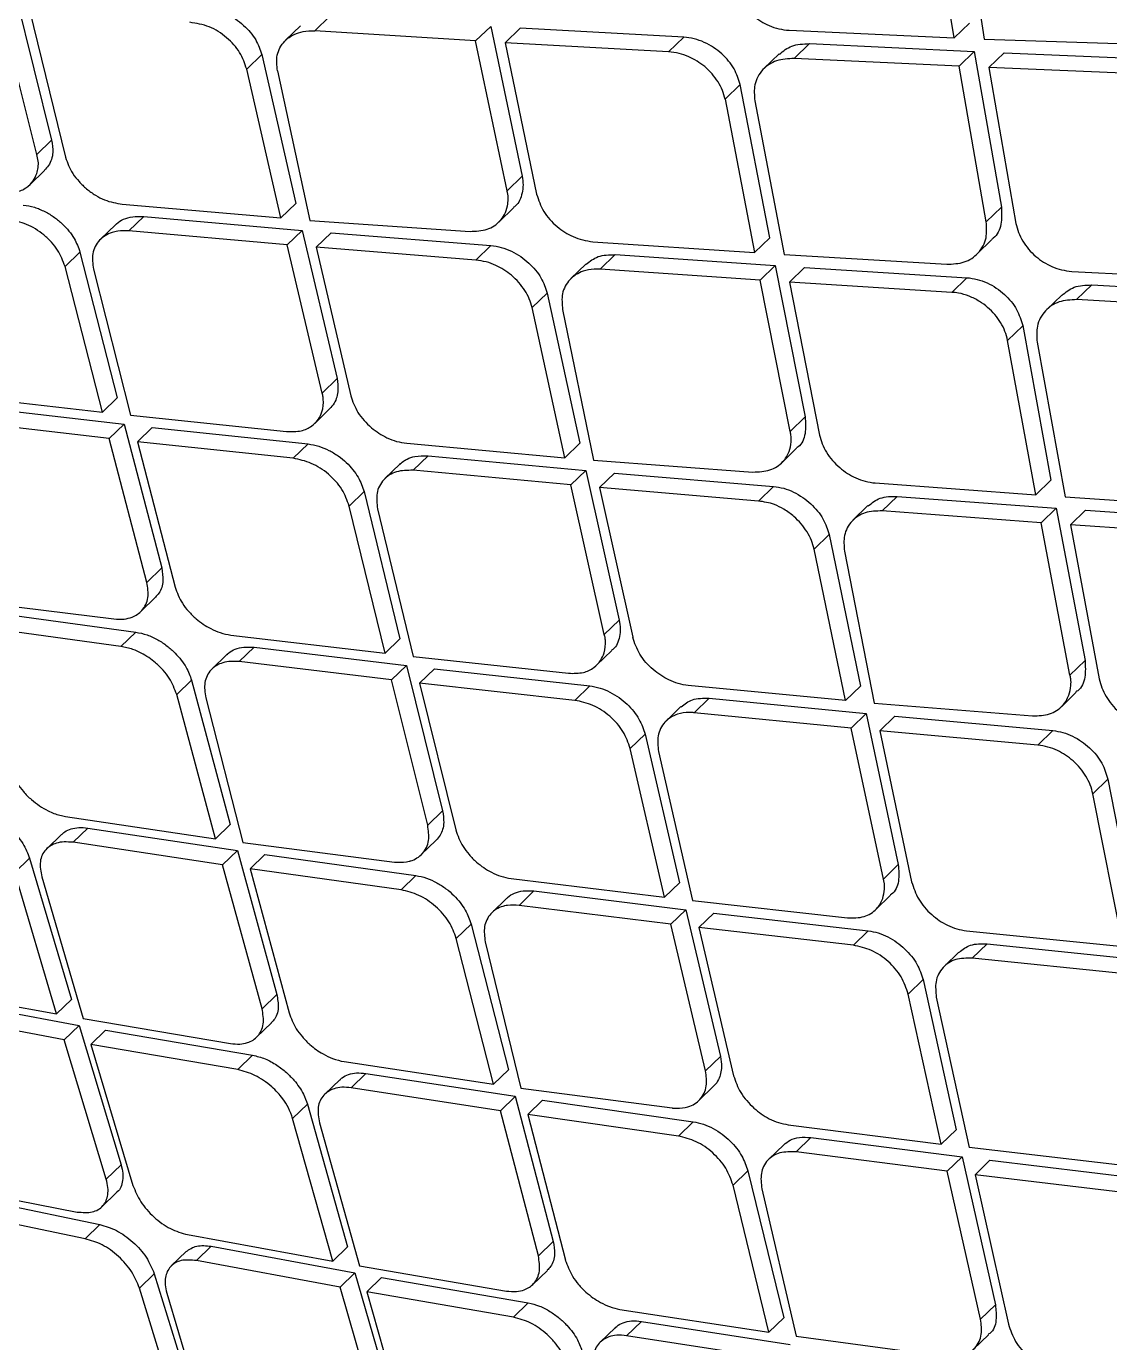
# Model space of a CAD drawing. Extents: x 400 to 501, y 484 to 634.
# Drawn here: x 486.898 to 487.942, y 585.964 to 587.234 of the extents above; entities that cross this region are included whole.
import ezdxf

# ---------------------------------------------------------------- set-up
doc = ezdxf.new("R2010")
doc.units = 0
doc.header["$MEASUREMENT"] = 0
doc.layers.add('DIM', color=3, linetype='Continuous')
doc.layers.add('GEOMETRY', color=3, linetype='Continuous', lineweight=25)

# ---------------------------------------------------------------- blocks, each defined once
blk = doc.blocks.new('2026 GRANDEE')
at = {"layer": 'GEOMETRY', "ltscale": 16}
for p, q in [((37.3676, -9.6176), (37.3422, -9.4667)), ((37.3729, -9.4673), (37.3966, -9.6189)), ((36.4622, -9.5748), (36.4972, -9.7163)), ((36.4828, -9.7303), (36.4477, -9.5888)), ((36.4757, -9.591), (36.5105, -9.7328)), ((36.7511, -9.6109), (36.7656, -9.5968)), ((36.7373, -9.6059), (36.7228, -9.6199)), ((36.9061, -9.6206), (36.7511, -9.6109)), ((36.9061, -9.6206), (36.9207, -9.6065)), ((36.9207, -9.6065), (36.9509, -9.7511)), ((36.9492, -9.6082), (36.9347, -9.6223)), ((37.1068, -9.617), (36.9492, -9.6082)), ((37.2084, -9.6103), (37.3676, -9.6176)), ((37.3676, -9.6176), (37.3823, -9.6034)), ((36.9364, -9.7652), (36.9061, -9.6206)), ((37.0922, -9.6312), (36.9347, -9.6223)), ((36.9347, -9.6223), (36.9649, -9.7685)), ((37.1068, -9.617), (37.0922, -9.6312)), ((37.2134, -9.6374), (37.228, -9.6232)), ((37.228, -9.6232), (37.387, -9.6307)), ((37.3966, -9.6189), (37.5568, -9.624)), ((36.6853, -9.6478), (36.6998, -9.6338)), ((36.6998, -9.6338), (36.7327, -9.7774)), ((37.1988, -9.6331), (37.1842, -9.6473)), ((37.3723, -9.645), (37.2134, -9.6374)), ((37.3723, -9.645), (37.3869, -9.6308)), ((37.387, -9.6307), (37.4132, -9.7809)), ((37.4012, -9.6463), (37.4159, -9.632)), ((37.4159, -9.632), (37.5757, -9.6388)), ((36.7183, -9.7914), (36.6853, -9.6478)), ((36.7149, -9.6495), (36.7462, -9.7937)), ((37.3986, -9.7951), (37.3723, -9.645)), ((37.5609, -9.653), (37.4012, -9.6463)), ((37.4012, -9.6463), (37.4272, -9.7966)), ((37.1612, -9.6627), (37.1466, -9.6769)), ((37.1897, -9.8106), (37.1612, -9.6627)), ((37.1466, -9.6769), (37.1752, -9.8247)), ((37.1753, -9.6784), (37.2036, -9.8265)), ((36.4972, -9.7163), (36.4828, -9.7303)), ((36.4761, -9.7593), (36.4904, -9.7455)), ((36.9364, -9.7652), (36.9509, -9.7511)), ((36.5653, -9.7781), (36.7183, -9.7914)), ((36.7183, -9.7914), (36.7327, -9.7774)), ((36.5716, -9.8039), (36.586, -9.7899)), ((36.586, -9.7899), (36.7388, -9.8034)), ((36.9284, -9.7953), (36.9429, -9.7813)), ((37.4132, -9.7809), (37.3986, -9.7951)), ((36.5588, -9.7979), (36.5443, -9.812)), ((36.7244, -9.8174), (36.5716, -9.8039)), ((36.7244, -9.8174), (36.7388, -9.8034)), ((36.7388, -9.8034), (36.7724, -9.9464)), ((36.7462, -9.7937), (36.9007, -9.8043)), ((36.758, -9.9603), (36.7244, -9.8174)), ((36.7667, -9.8057), (36.7522, -9.8197)), ((36.7667, -9.8057), (36.9207, -9.818)), ((37.0192, -9.8143), (37.1752, -9.8247)), ((37.1752, -9.8247), (37.1897, -9.8106)), ((37.3894, -9.8264), (37.404, -9.8122)), ((36.5244, -9.8243), (36.5101, -9.8382)), ((36.5244, -9.8243), (36.5605, -9.9649)), ((36.9062, -9.832), (36.7522, -9.8197)), ((36.7522, -9.8197), (36.7856, -9.9629)), ((36.9062, -9.832), (36.9207, -9.818)), ((37.0263, -9.8409), (37.0408, -9.8268)), ((37.0408, -9.8268), (37.195, -9.8374)), ((37.2036, -9.8266), (37.3604, -9.8361)), ((36.5461, -9.9788), (36.5101, -9.8382)), ((36.5376, -9.8409), (36.5733, -9.9818)), ((37.0125, -9.8359), (36.998, -9.8499)), ((37.1804, -9.8515), (37.0263, -9.8409)), ((37.1949, -9.8374), (37.1804, -9.8515)), ((37.195, -9.8374), (37.2239, -9.9832)), ((37.2088, -9.8534), (37.2233, -9.8393)), ((37.2233, -9.8393), (37.38, -9.849)), ((37.481, -9.8429), (37.6391, -9.8513)), ((37.2094, -9.9973), (37.1804, -9.8515)), ((37.3654, -9.8632), (37.2088, -9.8534)), ((37.2088, -9.8534), (37.2378, -10.0008)), ((37.3654, -9.8632), (37.3799, -9.849)), ((36.9605, -9.8778), (36.975, -9.8638)), ((36.975, -9.8638), (37.0065, -10.0087)), ((37.4713, -9.8658), (37.4567, -9.88)), ((37.4857, -9.8702), (37.5003, -9.856)), ((37.5003, -9.856), (37.6582, -9.8646)), ((36.9921, -10.0227), (36.9605, -9.8778)), ((36.9899, -9.8797), (37.0199, -10.0251)), ((37.6436, -9.8788), (37.4857, -9.8702)), ((37.4191, -9.9095), (37.4337, -9.8954)), ((37.4337, -9.8953), (37.461, -10.0444)), ((37.4465, -10.0585), (37.4191, -9.9095)), ((37.4476, -9.9112), (37.4747, -10.0605)), ((36.7724, -9.9464), (36.758, -9.9603)), ((36.3971, -9.9617), (36.5461, -9.9788)), ((36.5461, -9.9788), (36.5605, -9.9649)), ((36.4197, -9.9732), (36.5671, -9.9904)), ((36.5733, -9.9818), (36.7238, -9.9975)), ((36.751, -9.9896), (36.7653, -9.9757)), ((36.5528, -10.0043), (36.4054, -9.9871)), ((36.5528, -10.0043), (36.5671, -9.9904)), ((36.5671, -9.9904), (36.6034, -10.1291)), ((36.5799, -10.0073), (36.5942, -9.9934)), ((36.5942, -9.9934), (36.7445, -10.0094)), ((37.2094, -9.9973), (37.2239, -9.9832)), ((36.5891, -10.143), (36.5528, -10.0043)), ((36.7301, -10.0233), (36.5799, -10.0073)), ((36.5799, -10.0073), (36.6163, -10.1476)), ((36.7301, -10.0233), (36.7445, -10.0094)), ((36.8397, -10.0088), (36.9921, -10.0227)), ((36.9921, -10.0227), (37.0065, -10.0087)), ((37.2013, -10.0276), (37.2157, -10.0136)), ((36.8329, -10.029), (36.8185, -10.0429)), ((36.8458, -10.0348), (36.8602, -10.0209)), ((36.8602, -10.0209), (37.0123, -10.035)), ((37.0199, -10.0252), (37.1736, -10.0366)), ((36.9979, -10.049), (36.8458, -10.0348)), ((36.9979, -10.049), (37.0123, -10.035)), ((37.0123, -10.035), (37.0445, -10.1793)), ((37.0256, -10.0514), (37.0401, -10.0375)), ((37.0401, -10.0375), (37.1934, -10.0505)), ((37.4465, -10.0585), (37.461, -10.0444)), ((36.7841, -10.0693), (36.7985, -10.0554)), ((36.7985, -10.0554), (36.833, -10.1975)), ((37.0302, -10.1933), (36.9979, -10.049)), ((37.0256, -10.0514), (37.0576, -10.196)), ((37.1789, -10.0645), (37.0256, -10.0514)), ((37.1789, -10.0645), (37.1933, -10.0505)), ((37.2915, -10.0471), (37.4465, -10.0585)), ((36.8187, -10.2114), (36.7841, -10.0693)), ((37.2845, -10.0689), (37.27, -10.083)), ((37.2983, -10.074), (37.3127, -10.06)), ((37.3127, -10.06), (37.466, -10.0714)), ((37.466, -10.0714), (37.4515, -10.0855)), ((37.466, -10.0714), (37.4938, -10.2184)), ((37.4747, -10.0605), (37.6306, -10.071)), ((36.8115, -10.0721), (36.8458, -10.2144)), ((37.4515, -10.0855), (37.2983, -10.074)), ((37.4797, -10.0875), (37.4942, -10.0734)), ((37.4942, -10.0734), (37.6499, -10.0841)), ((37.247, -10.0969), (37.2325, -10.1109)), ((37.247, -10.0969), (37.2772, -10.2431)), ((37.4793, -10.2324), (37.4515, -10.0855)), ((37.6353, -10.0983), (37.4797, -10.0875)), ((37.4797, -10.0875), (37.5075, -10.2361)), ((37.2628, -10.2571), (37.2325, -10.1109)), ((37.2618, -10.1129), (37.2904, -10.2596)), ((36.5891, -10.143), (36.6034, -10.1291)), ((36.4108, -10.1599), (36.5573, -10.1783)), ((36.5831, -10.1712), (36.5973, -10.1574)), ((36.4322, -10.171), (36.5783, -10.191)), ((36.564, -10.2048), (36.4179, -10.1849)), ((37.0302, -10.1933), (37.0445, -10.1793)), ((36.564, -10.2048), (36.5783, -10.191)), ((36.6701, -10.1938), (36.8187, -10.2114)), ((36.8187, -10.2114), (36.833, -10.1975)), ((36.6782, -10.2194), (36.6924, -10.2056)), ((36.6925, -10.2056), (36.8394, -10.2232)), ((37.0228, -10.2229), (37.0373, -10.2088)), ((36.6662, -10.2126), (36.6518, -10.2266)), ((36.825, -10.2371), (36.6782, -10.2194)), ((36.8393, -10.2232), (36.825, -10.2371)), ((36.8394, -10.2232), (36.8742, -10.3634)), ((36.8458, -10.2144), (36.9957, -10.2307)), ((37.4793, -10.2324), (37.4938, -10.2184)), ((36.8521, -10.2402), (36.8664, -10.2263)), ((36.8664, -10.2263), (37.0161, -10.2428)), ((36.6178, -10.2511), (36.6321, -10.2373)), ((36.6321, -10.2373), (36.6695, -10.3765)), ((36.8599, -10.3772), (36.825, -10.2371)), ((36.8521, -10.2402), (36.887, -10.3819)), ((37.0018, -10.2568), (36.8521, -10.2402)), ((37.0018, -10.2568), (37.0161, -10.2429)), ((37.2628, -10.2571), (37.1112, -10.2425)), ((37.2772, -10.2431), (37.2628, -10.2571)), ((37.471, -10.263), (37.4854, -10.249)), ((36.6553, -10.3904), (36.6178, -10.2511)), ((36.6458, -10.2544), (36.6817, -10.3941)), ((37.117, -10.2687), (37.1313, -10.2548)), ((37.1313, -10.2548), (37.2828, -10.2696)), ((37.2905, -10.2596), (37.4433, -10.2718)), ((37.104, -10.2629), (37.0897, -10.2768)), ((37.2684, -10.2836), (37.117, -10.2687)), ((37.2684, -10.2836), (37.2828, -10.2696)), ((37.2828, -10.2696), (37.3137, -10.4152)), ((37.3104, -10.2722), (37.296, -10.2862)), ((37.3104, -10.2722), (37.4629, -10.286)), ((37.2993, -10.4292), (37.2684, -10.2836)), ((37.4484, -10.3), (37.296, -10.2862)), ((37.296, -10.2862), (37.3266, -10.432)), ((37.4484, -10.3), (37.4628, -10.286)), ((37.0695, -10.2894), (37.0552, -10.3033)), ((37.0696, -10.2894), (37.1027, -10.4329)), ((37.0884, -10.4467), (37.0552, -10.3033)), ((37.0825, -10.3063), (37.1154, -10.4499)), ((37.5014, -10.347), (37.5159, -10.333)), ((37.5159, -10.333), (37.5449, -10.4804)), ((37.5305, -10.4944), (37.5014, -10.347)), ((36.8599, -10.3772), (36.8742, -10.3634)), ((36.5107, -10.3689), (36.6553, -10.3904)), ((36.5068, -10.3861), (36.4926, -10.4)), ((36.5178, -10.3938), (36.5321, -10.38)), ((36.5321, -10.38), (36.6764, -10.4018)), ((36.6553, -10.3904), (36.6695, -10.3765)), ((36.6621, -10.4156), (36.5178, -10.3938)), ((36.6817, -10.3941), (36.8278, -10.4128)), ((36.8536, -10.4057), (36.8678, -10.392)), ((36.4617, -10.423), (36.4759, -10.4092)), ((36.4759, -10.4092), (36.5163, -10.5456)), ((36.6621, -10.4156), (36.6763, -10.4018)), ((36.6764, -10.4018), (36.7144, -10.5405)), ((36.6885, -10.4194), (36.7027, -10.4056)), ((36.7027, -10.4056), (36.8485, -10.4258)), ((36.502, -10.5594), (36.4617, -10.423)), ((36.7001, -10.5543), (36.6621, -10.4156)), ((36.6885, -10.4194), (36.7262, -10.5584)), ((36.8343, -10.4397), (36.6885, -10.4194)), ((36.8343, -10.4397), (36.8485, -10.4259)), ((37.3137, -10.4152), (37.2993, -10.4292)), ((36.4876, -10.4272), (36.5277, -10.5639)), ((36.9403, -10.4287), (37.0884, -10.4467)), ((37.0884, -10.4467), (37.1027, -10.4329)), ((36.9361, -10.4478), (36.9217, -10.4618)), ((36.948, -10.4546), (36.9623, -10.4407)), ((36.9623, -10.4407), (37.1088, -10.4589)), ((37.1154, -10.4499), (37.2647, -10.4668)), ((37.2919, -10.4588), (37.3062, -10.4449)), ((37.0944, -10.4727), (36.948, -10.4546)), ((37.1087, -10.4589), (37.0944, -10.4727)), ((37.1088, -10.4589), (37.1421, -10.6003)), ((37.1214, -10.476), (37.1357, -10.4621)), ((37.1357, -10.4621), (37.2848, -10.4792)), ((36.8874, -10.4865), (36.9017, -10.4727)), ((36.9017, -10.4727), (36.9377, -10.6133)), ((37.1279, -10.6142), (37.0944, -10.4727)), ((37.2704, -10.4931), (37.1214, -10.476)), ((37.1214, -10.476), (37.1549, -10.619)), ((36.9234, -10.6272), (36.8874, -10.4865)), ((36.9153, -10.4899), (36.9498, -10.631)), ((37.2704, -10.4931), (37.2848, -10.4792)), ((37.3795, -10.4791), (37.5305, -10.4944)), ((37.3722, -10.4997), (37.3579, -10.5136)), ((37.3851, -10.5056), (37.3995, -10.4916)), ((37.3995, -10.4916), (37.5502, -10.5072)), ((37.5358, -10.5211), (37.3851, -10.5056)), ((37.3233, -10.5402), (37.3376, -10.5263)), ((37.3376, -10.5263), (37.3694, -10.6711)), ((36.3618, -10.5338), (36.502, -10.5594)), ((36.7001, -10.5543), (36.7144, -10.5405)), ((37.3551, -10.6849), (37.3233, -10.5402)), ((36.385, -10.5447), (36.5236, -10.5704)), ((36.502, -10.5594), (36.5163, -10.5456)), ((37.3504, -10.5433), (37.382, -10.6882)), ((36.5094, -10.5842), (36.3708, -10.5585)), ((36.5277, -10.5639), (36.6696, -10.5879)), ((36.5236, -10.5704), (36.5094, -10.5842)), ((36.5236, -10.5704), (36.5641, -10.705)), ((36.535, -10.5887), (36.5492, -10.5749)), ((36.5493, -10.5749), (36.6909, -10.5992)), ((36.6949, -10.5818), (36.7091, -10.5681)), ((36.5499, -10.7188), (36.5094, -10.5842)), ((36.535, -10.5887), (36.5756, -10.7249)), ((36.6767, -10.613), (36.535, -10.5887)), ((36.6767, -10.613), (36.6909, -10.5992)), ((37.1279, -10.6142), (37.1421, -10.6003)), ((36.7792, -10.6054), (36.9234, -10.6272)), ((36.7861, -10.6306), (36.8003, -10.6168)), ((36.8003, -10.6168), (36.9443, -10.6388)), ((36.9234, -10.6272), (36.9377, -10.6133)), ((36.775, -10.623), (36.7607, -10.6368)), ((37.1214, -10.643), (37.1355, -10.6292)), ((36.93, -10.6527), (36.7861, -10.6306)), ((36.93, -10.6527), (36.9443, -10.6389)), ((36.9443, -10.6388), (36.9809, -10.7789)), ((36.9498, -10.631), (37.0955, -10.6501)), ((36.9706, -10.6427), (36.9563, -10.6565)), ((36.9706, -10.6427), (37.116, -10.6634)), ((36.7438, -10.6463), (36.7296, -10.6601)), ((36.7438, -10.6463), (36.7826, -10.7842)), ((36.9666, -10.7927), (36.93, -10.6527)), ((36.7684, -10.798), (36.7296, -10.6601)), ((36.7554, -10.6644), (36.794, -10.8025)), ((37.1017, -10.6772), (36.9563, -10.6565)), ((36.9563, -10.6565), (36.9927, -10.7969)), ((37.1017, -10.6772), (37.116, -10.6634)), ((37.2076, -10.6663), (37.3551, -10.6849)), ((37.2151, -10.6925), (37.2294, -10.6786)), ((37.2294, -10.6786), (37.3753, -10.6973)), ((37.3551, -10.6849), (37.3694, -10.6711)), ((37.2032, -10.6857), (37.1888, -10.6996)), ((37.361, -10.7112), (37.2151, -10.6925)), ((37.5306, -10.7057), (37.382, -10.6882)), ((36.5499, -10.7188), (36.5641, -10.705)), ((37.361, -10.7112), (37.3752, -10.6973)), ((37.3753, -10.6973), (37.4074, -10.84)), ((37.3878, -10.7145), (37.4021, -10.7006)), ((37.4021, -10.7006), (37.5505, -10.7183)), ((37.1544, -10.7246), (37.1686, -10.7107)), ((37.1686, -10.7107), (37.2033, -10.8527)), ((37.3931, -10.8539), (37.361, -10.7112)), ((37.3878, -10.7145), (37.42, -10.8588)), ((37.5362, -10.7323), (37.3878, -10.7145)), ((36.3842, -10.7236), (36.5218, -10.7505)), ((36.5456, -10.7454), (36.5598, -10.7316)), ((37.189, -10.8665), (37.1544, -10.7246)), ((37.1822, -10.728), (37.2153, -10.8704)), ((36.4063, -10.734), (36.5436, -10.7625)), ((36.5294, -10.7763), (36.392, -10.7478)), ((36.5294, -10.7763), (36.5436, -10.7625)), ((36.6282, -10.7723), (36.7684, -10.798)), ((36.9809, -10.7789), (36.9666, -10.7927)), ((36.6268, -10.7887), (36.6126, -10.8025)), ((36.6369, -10.7973), (36.6511, -10.7835)), ((36.6511, -10.7835), (36.7897, -10.8092)), ((36.7684, -10.798), (36.7826, -10.7842)), ((36.7755, -10.823), (36.6369, -10.7973)), ((36.794, -10.8025), (36.9358, -10.8267)), ((36.9611, -10.8206), (36.9753, -10.8068)), ((36.5819, -10.8238), (36.5961, -10.81)), ((36.5961, -10.81), (36.6378, -10.9451)), ((36.7755, -10.823), (36.7897, -10.8092)), ((36.7897, -10.8092), (36.8288, -10.9452)), ((36.8011, -10.8275), (36.8153, -10.8138)), ((36.8153, -10.8138), (36.9568, -10.8382)), ((36.6236, -10.9589), (36.5819, -10.8238)), ((36.6082, -10.8287), (36.6484, -10.9642)), ((36.8146, -10.959), (36.7755, -10.823)), ((36.9426, -10.852), (36.8011, -10.8275)), ((36.8011, -10.8275), (36.8403, -10.9651)), ((36.9426, -10.852), (36.9568, -10.8382)), ((37.0451, -10.8444), (37.189, -10.8665)), ((37.3931, -10.8539), (37.4074, -10.84)), ((37.0517, -10.8699), (37.066, -10.8561)), ((37.066, -10.8561), (37.2096, -10.8784)), ((37.189, -10.8665), (37.2033, -10.8527)), ((37.0406, -10.8622), (37.0263, -10.8761)), ((37.1954, -10.8922), (37.0517, -10.8699)), ((37.2153, -10.8704), (37.3605, -10.89)), ((37.3864, -10.8828), (37.4007, -10.869))]:
    blk.add_line(p, q, dxfattribs=at)
for points, knots in [([(36.9464, -4.2423), (37.2144, -4.3889), (37.7476, -4.6804), (38.3461, -5.0481), (38.7578, -5.3149), (38.9927, -5.4716), (39.2291, -5.6336), (39.4813, -5.8116), (39.9332, -6.1406), (40.5669, -6.6341), (41.3463, -7.3052), (42.0186, -7.9447), (42.5944, -8.5411), (43.0838, -9.0854), (43.4716, -9.5484), (43.7677, -9.9209), (43.9793, -10.1965), (44.184, -10.4721), (44.3714, -10.733), (44.6491, -11.1316), (45.0105, -11.6808), (45.4523, -12.4067), (45.7251, -12.9062), (45.8621, -13.1572)], [0, 0, 0, 0, 0.071591, 0.14241, 0.164528, 0.186584, 0.208583, 0.231692, 0.258921, 0.339583, 0.419837, 0.499879, 0.556947, 0.614093, 0.671388, 0.698471, 0.72561, 0.752813, 0.778921, 0.800899, 0.866647, 0.932983, 1, 1, 1, 1]), ([(37.5019, -8.2577), (37.7185, -8.3868), (38.1518, -8.6451), (38.77, -9.083), (39.3614, -9.5565), (39.9198, -10.0692), (40.4416, -10.6192), (40.9252, -11.2031), (41.3743, -11.8145), (41.6411, -12.2439), (41.7745, -12.4585)], [0, 0, 0, 0, 0.125001, 0.250001, 0.375003, 0.499997, 0.624991, 0.749994, 0.874996, 1, 1, 1, 1]), ([(33.1112, -8.6122), (33.301, -8.8166), (33.6802, -9.2249), (34.2607, -9.8374), (34.8462, -10.4484), (35.4368, -11.0578), (36.0312, -11.6653), (36.6288, -12.2707), (37.2294, -12.8738), (37.8326, -13.4744), (38.4383, -14.0724), (39.0461, -14.6672), (39.6559, -15.2581), (40.2672, -15.8439), (40.8801, -16.4248), (41.2887, -16.8043), (41.4933, -16.9943)], [0, 0, 0, 0, 0.071643, 0.14309, 0.214489, 0.285889, 0.357236, 0.428542, 0.499851, 0.571188, 0.642541, 0.713932, 0.785365, 0.856798, 0.928296, 1, 1, 1, 1]), ([(38.8374, -14.8197), (38.8022, -14.782), (38.4988, -14.4574), (37.9155, -13.8556), (37.0879, -13.0154), (36.2484, -12.1872), (35.3987, -11.37), (34.5384, -10.5651), (33.6682, -9.7712), (33.08, -9.2542), (32.7855, -8.9953)], [0, 0, 0, 0, 0.0184337, 0.1586189, 0.298737, 0.4387906, 0.5788851, 0.7191168, 0.8593695, 1, 1, 1, 1]), ([(33.9473, -9.1847), (34.1002, -9.3342), (34.4079, -9.635), (34.8583, -10.0743), (35.2854, -10.4909), (35.6745, -10.8705), (36.0618, -11.2485), (36.4558, -11.6334), (36.8653, -12.0343), (37.205, -12.3676), (37.478, -12.6357), (37.687, -12.841), (37.8968, -13.0474), (38.1182, -13.2654), (38.3623, -13.5059), (38.6355, -13.7754), (38.9498, -14.0858), (39.3071, -14.439), (39.7095, -14.837), (40.1476, -15.2705), (40.6071, -15.7254), (40.921, -16.0353), (41.0767, -16.1891)], [0, 0, 0, 0, 0.064169, 0.129138, 0.188802, 0.243183, 0.292269, 0.351201, 0.408497, 0.464259, 0.494029, 0.523343, 0.552198, 0.58236, 0.616633, 0.655052, 0.697622, 0.749248, 0.805908, 0.86759, 0.934316, 1, 1, 1, 1]), ([(37.5496, -12.6402), (37.1211, -12.2214), (36.4624, -11.5777), (35.2649, -10.4291), (34.4992, -9.6963), (33.9659, -9.1859)], [0, 0, 0, 0, 0.360925, 0.55487, 1, 1, 1, 1]), ([(37.154, -9.5646), (37.1547, -9.5675), (37.1562, -9.5732), (37.1605, -9.5816), (37.1662, -9.5895), (37.1754, -9.5984), (37.1866, -9.6052), (37.1987, -9.6093), (37.2051, -9.61), (37.2084, -9.6103)], [0, 0, 0, 0, 0.124868, 0.249847, 0.375237, 0.501286, 0.733357, 0.86242, 1, 1, 1, 1]), ([(36.6449, -9.5885), (36.6484, -9.589), (36.6552, -9.5899), (36.6653, -9.5938), (36.6744, -9.599), (36.6847, -9.6072), (36.6948, -9.6189), (36.6982, -9.629), (36.6998, -9.6338)], [0, 0, 0, 0, 0.146292, 0.286396, 0.420382, 0.548332, 0.785443, 1, 1, 1, 1]), ([(36.6853, -9.6478), (36.6835, -9.6424), (36.6797, -9.6314), (36.6664, -9.6167), (36.6492, -9.6056), (36.6367, -9.6036), (36.6305, -9.6026)], [0, 0, 0, 0, 0.242262, 0.488911, 0.741124, 1, 1, 1, 1]), ([(36.7149, -9.6495), (36.7144, -9.6443), (36.7136, -9.6362), (36.7172, -9.6269), (36.7223, -9.6197), (36.73, -9.6143), (36.74, -9.6109), (36.7472, -9.6109), (36.7511, -9.6109)], [0, 0, 0, 0, 0.237298, 0.365609, 0.500167, 0.69057, 0.8305, 1, 1, 1, 1]), ([(37.1612, -9.6627), (37.1596, -9.6576), (37.1564, -9.6469), (37.146, -9.6348), (37.1357, -9.6267), (37.1266, -9.6217), (37.1168, -9.6181), (37.1102, -9.6174), (37.1068, -9.617)], [0, 0, 0, 0, 0.225388, 0.465699, 0.592598, 0.723848, 0.859602, 1, 1, 1, 1]), ([(37.199, -9.6334), (37.2028, -9.6303), (37.2106, -9.6239), (37.222, -9.6235), (37.228, -9.6232)], [0, 0, 0, 0, 0.4733026, 1, 1, 1, 1]), ([(37.1466, -9.6769), (37.1459, -9.674), (37.1444, -9.6683), (37.1401, -9.6599), (37.1343, -9.6521), (37.1252, -9.6432), (37.1141, -9.6365), (37.1021, -9.6323), (37.0956, -9.6315), (37.0922, -9.6312)], [0, 0, 0, 0, 0.125581, 0.250786, 0.375885, 0.501147, 0.730506, 0.860305, 1, 1, 1, 1]), ([(37.2134, -9.6374), (37.2075, -9.6378), (37.1957, -9.6384), (37.1842, -9.6462), (37.1781, -9.6549), (37.1742, -9.6648), (37.1749, -9.6731), (37.1753, -9.6784)], [0, 0, 0, 0, 0.249175, 0.498698, 0.637201, 0.767007, 1, 1, 1, 1]), ([(36.4972, -9.7163), (36.4978, -9.7203), (36.4992, -9.7293), (36.4959, -9.7393), (36.4917, -9.7439), (36.4903, -9.7454)], [0, 0, 0, 0, 0.354495, 0.789257, 1, 1, 1, 1]), ([(36.4489, -9.7673), (36.4537, -9.7673), (36.4626, -9.7674), (36.4728, -9.7627), (36.4794, -9.7563), (36.4836, -9.7477), (36.4851, -9.7385), (36.4834, -9.7324), (36.4828, -9.7303)], [0, 0, 0, 0, 0.211658, 0.398605, 0.560792, 0.698186, 0.897981, 1, 1, 1, 1]), ([(36.5105, -9.7328), (36.5125, -9.7382), (36.5154, -9.7463), (36.5235, -9.7565), (36.5308, -9.7635), (36.5392, -9.7695), (36.5508, -9.7756), (36.5595, -9.7771), (36.5653, -9.7781)], [0, 0, 0, 0, 0.243219, 0.370113, 0.500156, 0.633015, 0.760749, 1, 1, 1, 1]), ([(36.9509, -9.7511), (36.9513, -9.7539), (36.9522, -9.7596), (36.9507, -9.7697), (36.9478, -9.7778), (36.9432, -9.7807), (36.9426, -9.781)], [0, 0, 0, 0, 0.24204, 0.480133, 0.943402, 1, 1, 1, 1]), ([(36.9007, -9.8043), (36.9064, -9.8041), (36.9178, -9.8035), (36.9284, -9.7963), (36.9344, -9.7879), (36.9374, -9.7789), (36.9379, -9.7704), (36.9365, -9.7657), (36.9364, -9.7652)], [0, 0, 0, 0, 0.249681, 0.498582, 0.627856, 0.773812, 0.975899, 1, 1, 1, 1]), ([(36.4698, -9.7789), (36.4734, -9.7794), (36.4803, -9.7806), (36.4906, -9.7849), (36.4998, -9.7905), (36.5099, -9.7989), (36.5195, -9.8104), (36.5229, -9.8199), (36.5245, -9.8243)], [0, 0, 0, 0, 0.153093, 0.29815, 0.435198, 0.564266, 0.797627, 1, 1, 1, 1]), ([(36.9649, -9.7685), (36.9668, -9.7741), (36.9695, -9.7826), (36.9774, -9.7929), (36.9865, -9.8018), (36.9976, -9.8087), (37.0096, -9.813), (37.0159, -9.8139), (37.0192, -9.8143)], [0, 0, 0, 0, 0.2472, 0.373121, 0.500379, 0.730936, 0.86074, 1, 1, 1, 1]), ([(36.5589, -9.798), (36.5592, -9.7976), (36.5612, -9.7953), (36.5666, -9.7924), (36.5753, -9.7896), (36.5823, -9.7898), (36.586, -9.7899)], [0, 0, 0, 0, 0.053875, 0.348213, 0.663579, 1, 1, 1, 1]), ([(37.4132, -9.7809), (37.4134, -9.7865), (37.4139, -9.7976), (37.4092, -9.8085), (37.4043, -9.8116), (37.4038, -9.8119)], [0, 0, 0, 0, 0.4770281, 0.9448924, 1, 1, 1, 1]), ([(36.5101, -9.8382), (36.5081, -9.8329), (36.5051, -9.8247), (36.4971, -9.8146), (36.4875, -9.8055), (36.4731, -9.7963), (36.4613, -9.794), (36.4554, -9.7928)], [0, 0, 0, 0, 0.244753, 0.371429, 0.500714, 0.75009, 1, 1, 1, 1]), ([(36.5716, -9.8039), (36.568, -9.8038), (36.5623, -9.8036), (36.5522, -9.8061), (36.5443, -9.8109), (36.539, -9.8187), (36.5358, -9.8278), (36.5368, -9.8357), (36.5376, -9.8409)], [0, 0, 0, 0, 0.159802, 0.250596, 0.499748, 0.631324, 0.758682, 1, 1, 1, 1]), ([(37.3604, -9.8361), (37.3663, -9.8358), (37.378, -9.8352), (37.3895, -9.8274), (37.3957, -9.8186), (37.3995, -9.8087), (37.3989, -9.8004), (37.3986, -9.7951)], [0, 0, 0, 0, 0.249041, 0.498603, 0.639805, 0.770536, 1, 1, 1, 1]), ([(37.4272, -9.7966), (37.4279, -9.7995), (37.4293, -9.8053), (37.4335, -9.8138), (37.4392, -9.8217), (37.4482, -9.8307), (37.4593, -9.8376), (37.4713, -9.8418), (37.4777, -9.8425), (37.481, -9.8429)], [0, 0, 0, 0, 0.125756, 0.251044, 0.376149, 0.501367, 0.735183, 0.863777, 1, 1, 1, 1]), ([(39.5251, -15.4518), (39.298, -15.2418), (38.7513, -14.7364), (37.8656, -13.9502), (36.8722, -13.0923), (35.8636, -12.2493), (34.8415, -11.4221), (33.8077, -10.6101), (33.1093, -10.0836), (32.76, -9.8203)], [0, 0, 0, 0, 0.105959, 0.254966, 0.403973, 0.55298, 0.701986, 0.850993, 1, 1, 1, 1]), ([(36.9207, -9.818), (36.9241, -9.8184), (36.9307, -9.8194), (36.9406, -9.8232), (36.9496, -9.8284), (36.9598, -9.8366), (36.97, -9.8485), (36.9734, -9.8589), (36.975, -9.8638)], [0, 0, 0, 0, 0.143057, 0.280834, 0.413413, 0.540884, 0.779835, 1, 1, 1, 1]), ([(37.0127, -9.8361), (37.0163, -9.8332), (37.0238, -9.8271), (37.0349, -9.8269), (37.0408, -9.8268)], [0, 0, 0, 0, 0.475847, 1, 1, 1, 1]), ([(36.9605, -9.8778), (36.9597, -9.875), (36.9582, -9.8695), (36.9538, -9.8612), (36.9479, -9.8535), (36.9389, -9.8447), (36.928, -9.8378), (36.9161, -9.8334), (36.9096, -9.8325), (36.9062, -9.832)], [0, 0, 0, 0, 0.124409, 0.249235, 0.374659, 0.500857, 0.726928, 0.857677, 1, 1, 1, 1]), ([(37.0263, -9.8409), (37.0243, -9.8408), (37.0185, -9.8406), (37.0078, -9.8427), (36.9981, -9.8487), (36.9923, -9.857), (36.9887, -9.8664), (36.9895, -9.8745), (36.9899, -9.8797)], [0, 0, 0, 0, 0.08409, 0.250223, 0.499448, 0.635496, 0.764377, 1, 1, 1, 1]), ([(37.38, -9.849), (37.3832, -9.8494), (37.3897, -9.8502), (37.3993, -9.8537), (37.4083, -9.8587), (37.4186, -9.8668), (37.4289, -9.8792), (37.4321, -9.8901), (37.4337, -9.8953)], [0, 0, 0, 0, 0.137929, 0.271904, 0.402076, 0.528608, 0.770327, 1, 1, 1, 1]), ([(37.4191, -9.9095), (37.4184, -9.9066), (37.417, -9.9008), (37.4127, -9.8923), (37.407, -9.8845), (37.4001, -9.8775), (37.3917, -9.8714), (37.3821, -9.8666), (37.3731, -9.8638), (37.3675, -9.8633), (37.3654, -9.8632)], [0, 0, 0, 0, 0.126364, 0.251766, 0.376461, 0.500709, 0.623894, 0.767189, 0.913215, 1, 1, 1, 1]), ([(37.4715, -9.8661), (37.4752, -9.863), (37.483, -9.8566), (37.4943, -9.8562), (37.5003, -9.856)], [0, 0, 0, 0, 0.47206, 1, 1, 1, 1]), ([(37.4857, -9.8702), (37.4799, -9.8705), (37.4681, -9.8711), (37.4567, -9.8789), (37.4505, -9.8876), (37.4466, -9.8976), (37.4472, -9.9059), (37.4476, -9.9112)], [0, 0, 0, 0, 0.249108, 0.498664, 0.638622, 0.768928, 1, 1, 1, 1]), ([(36.7724, -9.9464), (36.7729, -9.9501), (36.7742, -9.9587), (36.7711, -9.969), (36.7668, -9.9739), (36.7653, -9.9757)], [0, 0, 0, 0, 0.327509, 0.753212, 1, 1, 1, 1]), ([(36.7238, -9.9975), (36.7287, -9.9976), (36.7378, -9.9977), (36.748, -9.9928), (36.7545, -9.9862), (36.7587, -9.9775), (36.7596, -9.9692), (36.7589, -9.9628), (36.7583, -9.961), (36.758, -9.9603)], [0, 0, 0, 0, 0.215693, 0.40556, 0.569535, 0.707569, 0.905124, 0.965332, 1, 1, 1, 1]), ([(36.7856, -9.9629), (36.7875, -9.9684), (36.7904, -9.9766), (36.7983, -9.9869), (36.8073, -9.9957), (36.8183, -10.0027), (36.8301, -10.0074), (36.8364, -10.0083), (36.8397, -10.0088)], [0, 0, 0, 0, 0.244999, 0.371429, 0.500157, 0.727138, 0.857934, 1, 1, 1, 1]), ([(37.2239, -9.9832), (37.2243, -9.9887), (37.225, -9.9995), (37.2207, -10.01), (37.216, -10.013), (37.2155, -10.0133)], [0, 0, 0, 0, 0.477099, 0.941346, 1, 1, 1, 1]), ([(37.1736, -10.0366), (37.1792, -10.0363), (37.1906, -10.0358), (37.2024, -10.0279), (37.2086, -10.0178), (37.2105, -10.0086), (37.2106, -10.0017), (37.2097, -9.9984), (37.2094, -9.9973)], [0, 0, 0, 0, 0.2494, 0.498308, 0.694229, 0.843123, 0.944932, 1, 1, 1, 1]), ([(37.2378, -10.0008), (37.2385, -10.0036), (37.24, -10.0093), (37.2443, -10.0176), (37.25, -10.0254), (37.2591, -10.0345), (37.2701, -10.0415), (37.282, -10.0459), (37.2882, -10.0467), (37.2915, -10.0471)], [0, 0, 0, 0, 0.124644, 0.249582, 0.375011, 0.501094, 0.733798, 0.862796, 1, 1, 1, 1]), ([(36.7445, -10.0094), (36.7479, -10.01), (36.7546, -10.0111), (36.7645, -10.0153), (36.7736, -10.0207), (36.7837, -10.0291), (36.7935, -10.0409), (36.7969, -10.0508), (36.7985, -10.0554)], [0, 0, 0, 0, 0.147992, 0.289391, 0.424233, 0.552558, 0.788818, 1, 1, 1, 1]), ([(36.833, -10.0291), (36.834, -10.0281), (36.835, -10.0271), (36.8362, -10.0262), (36.8362, -10.0262), (36.8362, -10.0262), (36.8363, -10.0262), (36.8363, -10.0262), (36.8364, -10.0261), (36.8375, -10.0253), (36.841, -10.0234), (36.8485, -10.0207), (36.8558, -10.0208), (36.8602, -10.0209)], [0, 0, 0, 0, 0.16308, 0.163104, 0.163116, 0.16314, 0.163332, 0.163722, 0.167137, 0.17553, 0.317621, 0.592662, 1, 1, 1, 1]), ([(36.7841, -10.0693), (36.7822, -10.0639), (36.7793, -10.0556), (36.7713, -10.0454), (36.762, -10.0362), (36.7477, -10.0269), (36.736, -10.0245), (36.7301, -10.0233)], [0, 0, 0, 0, 0.246673, 0.372888, 0.500757, 0.750116, 1, 1, 1, 1]), ([(36.8458, -10.0348), (36.8402, -10.0349), (36.829, -10.035), (36.8185, -10.0419), (36.8131, -10.0498), (36.8099, -10.0589), (36.8109, -10.0669), (36.8115, -10.0721)], [0, 0, 0, 0, 0.249707, 0.499158, 0.632476, 0.760519, 1, 1, 1, 1]), ([(37.1934, -10.0505), (37.1966, -10.0509), (37.2031, -10.0518), (37.2127, -10.0556), (37.2216, -10.0608), (37.2318, -10.069), (37.2421, -10.0812), (37.2454, -10.0918), (37.247, -10.0969)], [0, 0, 0, 0, 0.139988, 0.275558, 0.406803, 0.533823, 0.77452, 1, 1, 1, 1]), ([(37.2325, -10.1109), (37.2318, -10.1081), (37.2303, -10.1024), (37.2259, -10.0941), (37.2202, -10.0863), (37.2127, -10.0788), (37.2039, -10.0725), (37.1924, -10.0665), (37.1841, -10.0653), (37.1789, -10.0645)], [0, 0, 0, 0, 0.125467, 0.250632, 0.375667, 0.500747, 0.651441, 0.784926, 1, 1, 1, 1]), ([(37.2847, -10.0692), (37.2883, -10.0663), (37.2959, -10.0602), (37.3069, -10.06), (37.3127, -10.06)], [0, 0, 0, 0, 0.4751306, 1, 1, 1, 1]), ([(37.2983, -10.074), (37.2926, -10.0742), (37.2812, -10.0745), (37.2702, -10.0818), (37.2643, -10.0901), (37.2607, -10.0996), (37.2614, -10.1077), (37.2618, -10.1129)], [0, 0, 0, 0, 0.249389, 0.498897, 0.63672, 0.766292, 1, 1, 1, 1]), ([(36.6034, -10.1291), (36.604, -10.1332), (36.6055, -10.1423), (36.6024, -10.1519), (36.5984, -10.1561), (36.5972, -10.1573)], [0, 0, 0, 0, 0.373573, 0.812506, 1, 1, 1, 1]), ([(36.5573, -10.1783), (36.5606, -10.1785), (36.5669, -10.1788), (36.5764, -10.1764), (36.5837, -10.1715), (36.5882, -10.1646), (36.591, -10.1558), (36.5898, -10.148), (36.5891, -10.143)], [0, 0, 0, 0, 0.153853, 0.288628, 0.500144, 0.631393, 0.758604, 1, 1, 1, 1]), ([(36.6163, -10.1476), (36.6182, -10.1529), (36.6212, -10.1609), (36.6291, -10.1711), (36.638, -10.1799), (36.6486, -10.187), (36.6602, -10.192), (36.6667, -10.1932), (36.6701, -10.1938)], [0, 0, 0, 0, 0.241206, 0.368519, 0.499922, 0.716933, 0.850313, 1, 1, 1, 1]), ([(37.0445, -10.1793), (37.045, -10.1821), (37.046, -10.1877), (37.0447, -10.1976), (37.042, -10.2055), (37.0375, -10.2082), (37.0371, -10.2085)], [0, 0, 0, 0, 0.24332, 0.482523, 0.947073, 1, 1, 1, 1]), ([(36.5783, -10.191), (36.582, -10.1917), (36.589, -10.1931), (36.5994, -10.198), (36.6085, -10.204), (36.6183, -10.2128), (36.6273, -10.2241), (36.6306, -10.2332), (36.6321, -10.2373)], [0, 0, 0, 0, 0.159713, 0.309549, 0.44951, 0.579601, 0.809261, 1, 1, 1, 1]), ([(36.9957, -10.2307), (37.0007, -10.2308), (37.0099, -10.2309), (37.0202, -10.2258), (37.0267, -10.219), (37.0307, -10.2101), (37.0316, -10.2019), (37.0309, -10.1956), (37.0304, -10.1939), (37.0302, -10.1933)], [0, 0, 0, 0, 0.220335, 0.413561, 0.579597, 0.718377, 0.913427, 0.970264, 1, 1, 1, 1]), ([(37.1112, -10.2425), (37.1079, -10.242), (37.1017, -10.241), (37.09, -10.2364), (37.0791, -10.2293), (37.0701, -10.2203), (37.0623, -10.2099), (37.0595, -10.2015), (37.0576, -10.196)], [0, 0, 0, 0, 0.139084, 0.268877, 0.499784, 0.626902, 0.753282, 1, 1, 1, 1]), ([(36.6178, -10.2511), (36.6158, -10.2459), (36.6128, -10.2378), (36.6048, -10.2276), (36.5961, -10.2189), (36.5859, -10.2121), (36.5744, -10.2069), (36.5679, -10.2056), (36.564, -10.2048)], [0, 0, 0, 0, 0.242795, 0.369651, 0.499827, 0.71533, 0.831951, 1, 1, 1, 1]), ([(36.6664, -10.2128), (36.6669, -10.2122), (36.6689, -10.2099), (36.6743, -10.2072), (36.6825, -10.205), (36.6891, -10.2054), (36.6924, -10.2056)], [0, 0, 0, 0, 0.0881753, 0.3752161, 0.6791505, 1, 1, 1, 1]), ([(36.6782, -10.2194), (36.6748, -10.2192), (36.6684, -10.2189), (36.6589, -10.2212), (36.6515, -10.226), (36.6469, -10.2329), (36.6439, -10.2415), (36.645, -10.2493), (36.6458, -10.2544)], [0, 0, 0, 0, 0.153876, 0.288663, 0.500174, 0.629794, 0.756458, 1, 1, 1, 1]), ([(37.4938, -10.2184), (37.4941, -10.2239), (37.4948, -10.2347), (37.4904, -10.2453), (37.4857, -10.2483), (37.4851, -10.2486)], [0, 0, 0, 0, 0.473623, 0.937099, 1, 1, 1, 1]), ([(37.4433, -10.2718), (37.449, -10.2716), (37.4603, -10.2712), (37.4721, -10.2632), (37.4783, -10.253), (37.4803, -10.2437), (37.4804, -10.2369), (37.4796, -10.2336), (37.4793, -10.2324)], [0, 0, 0, 0, 0.249278, 0.498341, 0.695533, 0.844879, 0.946285, 1, 1, 1, 1]), ([(37.5075, -10.2361), (37.5082, -10.239), (37.5096, -10.2447), (37.5139, -10.2531), (37.5195, -10.261), (37.5284, -10.2702), (37.5394, -10.2773), (37.5512, -10.2818), (37.5574, -10.2826), (37.5606, -10.2831)], [0, 0, 0, 0, 0.125679, 0.250955, 0.376015, 0.501079, 0.735996, 0.864444, 1, 1, 1, 1]), ([(37.0161, -10.2428), (37.0194, -10.2434), (37.0259, -10.2445), (37.0356, -10.2486), (37.0445, -10.2539), (37.0545, -10.2623), (37.0645, -10.2744), (37.0679, -10.2846), (37.0696, -10.2894)], [0, 0, 0, 0, 0.143507, 0.28169, 0.414592, 0.542265, 0.781076, 1, 1, 1, 1]), ([(37.0552, -10.3033), (37.0533, -10.2978), (37.0494, -10.2866), (37.0361, -10.2716), (37.0193, -10.2605), (37.0076, -10.258), (37.0018, -10.2568)], [0, 0, 0, 0, 0.248841, 0.500152, 0.749815, 1, 1, 1, 1]), ([(37.1043, -10.2632), (37.1077, -10.2604), (37.1148, -10.2546), (37.1256, -10.2547), (37.1313, -10.2548)], [0, 0, 0, 0, 0.471562, 1, 1, 1, 1]), ([(37.117, -10.2687), (37.1168, -10.2687), (37.1163, -10.2687), (37.1147, -10.2686), (37.1092, -10.2684), (37.0991, -10.2699), (37.0896, -10.2758), (37.0842, -10.2838), (37.0809, -10.293), (37.0819, -10.3011), (37.0825, -10.3063)], [0, 0, 0, 0, 0.007284, 0.02145, 0.070412, 0.250356, 0.499582, 0.634571, 0.763105, 1, 1, 1, 1]), ([(37.4629, -10.286), (37.4661, -10.2865), (37.4724, -10.2874), (37.4818, -10.2911), (37.4905, -10.2962), (37.5007, -10.3045), (37.511, -10.3169), (37.5143, -10.3277), (37.5159, -10.333)], [0, 0, 0, 0, 0.13708, 0.270561, 0.400543, 0.527137, 0.769493, 1, 1, 1, 1]), ([(37.5014, -10.347), (37.5007, -10.3441), (37.4992, -10.3384), (37.4936, -10.3272), (37.4832, -10.3148), (37.4696, -10.306), (37.4579, -10.3014), (37.4516, -10.3005), (37.4484, -10.3)], [0, 0, 0, 0, 0.126756, 0.25249, 0.500324, 0.73268, 0.862056, 1, 1, 1, 1]), ([(36.4572, -10.3223), (36.4591, -10.3272), (36.4621, -10.3349), (36.4699, -10.3451), (36.4795, -10.3548), (36.4918, -10.363), (36.5033, -10.3675), (36.5089, -10.3685), (36.5107, -10.3689)], [0, 0, 0, 0, 0.228975, 0.359375, 0.50004, 0.749358, 0.915915, 1, 1, 1, 1]), ([(36.4226, -10.3625), (36.4238, -10.3627), (36.4276, -10.3634), (36.4353, -10.3659), (36.4455, -10.3711), (36.4557, -10.3787), (36.4636, -10.3869), (36.4711, -10.3969), (36.4741, -10.4044), (36.4759, -10.4092)], [0, 0, 0, 0, 0.057416, 0.170564, 0.339231, 0.511546, 0.648991, 0.776359, 1, 1, 1, 1]), ([(36.8742, -10.3634), (36.8748, -10.3672), (36.8761, -10.3759), (36.8733, -10.3858), (36.8692, -10.3903), (36.8678, -10.3919)], [0, 0, 0, 0, 0.342723, 0.771311, 1, 1, 1, 1]), ([(36.507, -10.3863), (36.5079, -10.3854), (36.5103, -10.3829), (36.5159, -10.3806), (36.5234, -10.3792), (36.5292, -10.3797), (36.5321, -10.38)], [0, 0, 0, 0, 0.160344, 0.433672, 0.713544, 1, 1, 1, 1]), ([(36.8278, -10.4128), (36.8318, -10.413), (36.8368, -10.4133), (36.8415, -10.4122), (36.8428, -10.4119), (36.8477, -10.4104), (36.8539, -10.4066), (36.8588, -10.399), (36.8617, -10.3901), (36.8606, -10.3823), (36.8599, -10.3772)], [0, 0, 0, 0, 0.182849, 0.231148, 0.248384, 0.250512, 0.499781, 0.633292, 0.761317, 1, 1, 1, 1]), ([(36.887, -10.3819), (36.8889, -10.3873), (36.8918, -10.3955), (36.8997, -10.4058), (36.9085, -10.4148), (36.9192, -10.422), (36.9308, -10.4269), (36.937, -10.4281), (36.9403, -10.4287)], [0, 0, 0, 0, 0.243788, 0.370473, 0.499997, 0.725799, 0.856959, 1, 1, 1, 1]), ([(36.5178, -10.3938), (36.5149, -10.3936), (36.5091, -10.393), (36.4997, -10.3947), (36.4906, -10.4003), (36.4849, -10.4118), (36.4867, -10.4221), (36.4876, -10.4272)], [0, 0, 0, 0, 0.138076, 0.267744, 0.500914, 0.748825, 1, 1, 1, 1]), ([(36.8485, -10.4258), (36.852, -10.4265), (36.8586, -10.4278), (36.8685, -10.4324), (36.8775, -10.4382), (36.8873, -10.4468), (36.8968, -10.4586), (36.9001, -10.4682), (36.9017, -10.4727)], [0, 0, 0, 0, 0.151296, 0.295109, 0.431449, 0.560331, 0.794784, 1, 1, 1, 1]), ([(37.3137, -10.4152), (37.3141, -10.4207), (37.315, -10.4314), (37.3109, -10.4417), (37.3064, -10.4444), (37.306, -10.4446)], [0, 0, 0, 0, 0.480516, 0.950738, 1, 1, 1, 1]), ([(36.8874, -10.4865), (36.8855, -10.4811), (36.8825, -10.473), (36.8747, -10.4627), (36.8654, -10.4533), (36.8514, -10.4438), (36.84, -10.441), (36.8343, -10.4397)], [0, 0, 0, 0, 0.245928, 0.372294, 0.5006, 0.750185, 1, 1, 1, 1]), ([(37.2647, -10.4668), (37.2702, -10.4668), (37.2814, -10.4667), (37.2929, -10.4592), (37.2989, -10.4492), (37.3005, -10.44), (37.3004, -10.4334), (37.2996, -10.4302), (37.2993, -10.4292)], [0, 0, 0, 0, 0.249437, 0.498609, 0.699182, 0.849648, 0.949863, 1, 1, 1, 1]), ([(37.3266, -10.432), (37.3285, -10.4376), (37.3322, -10.4489), (37.3451, -10.4639), (37.3586, -10.4729), (37.3703, -10.4776), (37.3764, -10.4786), (37.3795, -10.4791)], [0, 0, 0, 0, 0.248778, 0.499596, 0.733952, 0.863115, 1, 1, 1, 1]), ([(36.9362, -10.4479), (36.9364, -10.4476), (36.9383, -10.4453), (36.9435, -10.4426), (36.9519, -10.4401), (36.9588, -10.4405), (36.9623, -10.4407)], [0, 0, 0, 0, 0.048805, 0.343817, 0.660883, 1, 1, 1, 1]), ([(36.948, -10.4546), (36.9442, -10.4544), (36.9393, -10.4541), (36.9344, -10.4551), (36.9283, -10.4567), (36.9217, -10.4607), (36.9167, -10.4682), (36.9136, -10.477), (36.9147, -10.4848), (36.9153, -10.4899)], [0, 0, 0, 0, 0.173712, 0.224323, 0.250616, 0.499862, 0.631556, 0.758964, 1, 1, 1, 1]), ([(37.2848, -10.4792), (37.288, -10.4797), (37.2943, -10.4808), (37.3037, -10.4848), (37.3124, -10.4901), (37.3225, -10.4985), (37.3326, -10.5108), (37.336, -10.5213), (37.3376, -10.5263)], [0, 0, 0, 0, 0.13953, 0.27486, 0.406043, 0.533137, 0.774214, 1, 1, 1, 1]), ([(37.3233, -10.5402), (37.3214, -10.5346), (37.3177, -10.5233), (37.3045, -10.5082), (37.2879, -10.4969), (37.2763, -10.4944), (37.2704, -10.4931)], [0, 0, 0, 0, 0.250649, 0.500184, 0.749849, 1, 1, 1, 1]), ([(37.3725, -10.5), (37.3758, -10.4972), (37.383, -10.4914), (37.3938, -10.4916), (37.3995, -10.4916)], [0, 0, 0, 0, 0.470202, 1, 1, 1, 1]), ([(37.3851, -10.5056), (37.3795, -10.5056), (37.3684, -10.5056), (37.3578, -10.5126), (37.3523, -10.5207), (37.349, -10.5301), (37.3499, -10.5381), (37.3504, -10.5433)], [0, 0, 0, 0, 0.249581, 0.499074, 0.636266, 0.765621, 1, 1, 1, 1]), ([(36.7144, -10.5405), (36.7151, -10.5449), (36.7167, -10.5543), (36.7136, -10.5635), (36.7098, -10.567), (36.7089, -10.5679)], [0, 0, 0, 0, 0.406662, 0.858483, 1, 1, 1, 1]), ([(36.6696, -10.5879), (36.6727, -10.5882), (36.6785, -10.5888), (36.6879, -10.587), (36.6952, -10.5825), (36.6996, -10.5757), (36.7023, -10.5671), (36.701, -10.5594), (36.7001, -10.5543)], [0, 0, 0, 0, 0.142803, 0.273937, 0.500281, 0.628983, 0.755348, 1, 1, 1, 1]), ([(36.7262, -10.5584), (36.7281, -10.5635), (36.7311, -10.5714), (36.7389, -10.5817), (36.7473, -10.5903), (36.7575, -10.5975), (36.7688, -10.6031), (36.7755, -10.6046), (36.7792, -10.6054)], [0, 0, 0, 0, 0.236784, 0.36512, 0.499723, 0.698389, 0.836426, 1, 1, 1, 1]), ([(36.6909, -10.5992), (36.695, -10.6001), (36.7028, -10.602), (36.7141, -10.6083), (36.7234, -10.6155), (36.7326, -10.6248), (36.7399, -10.6354), (36.7427, -10.6431), (36.7438, -10.6463)], [0, 0, 0, 0, 0.183849, 0.350969, 0.501331, 0.634909, 0.850862, 1, 1, 1, 1]), ([(37.1422, -10.6003), (37.1427, -10.6038), (37.144, -10.6119), (37.1413, -10.6214), (37.1379, -10.6273), (37.1357, -10.6289), (37.1354, -10.6291)], [0, 0, 0, 0, 0.299044, 0.713021, 0.964198, 1, 1, 1, 1]), ([(36.7296, -10.6601), (36.7284, -10.6567), (36.7262, -10.6504), (36.7195, -10.6397), (36.709, -10.6284), (36.6933, -10.6177), (36.6822, -10.6145), (36.6767, -10.613)], [0, 0, 0, 0, 0.159714, 0.296507, 0.500607, 0.750494, 1, 1, 1, 1]), ([(36.7751, -10.6232), (36.7759, -10.6224), (36.7781, -10.62), (36.7835, -10.6176), (36.7912, -10.6159), (36.7972, -10.6165), (36.8003, -10.6168)], [0, 0, 0, 0, 0.129957, 0.409405, 0.699412, 1, 1, 1, 1]), ([(37.0955, -10.6501), (37.0955, -10.6501), (37.0957, -10.6501), (37.0961, -10.6502), (37.0976, -10.6503), (37.1028, -10.6506), (37.1126, -10.6494), (37.1216, -10.6438), (37.1267, -10.6361), (37.1296, -10.6271), (37.1285, -10.6193), (37.1279, -10.6142)], [0, 0, 0, 0, 0.002183, 0.006168, 0.019541, 0.067892, 0.250469, 0.499736, 0.635757, 0.764625, 1, 1, 1, 1]), ([(36.7861, -10.6306), (36.783, -10.6303), (36.7771, -10.6298), (36.7677, -10.6316), (36.7587, -10.6373), (36.7529, -10.6488), (36.7546, -10.6592), (36.7554, -10.6644)], [0, 0, 0, 0, 0.143408, 0.274845, 0.500908, 0.751785, 1, 1, 1, 1]), ([(37.1549, -10.619), (37.1568, -10.6245), (37.1596, -10.6328), (37.1674, -10.6432), (37.1762, -10.6523), (37.1869, -10.6597), (37.1984, -10.6646), (37.2045, -10.6657), (37.2076, -10.6663)], [0, 0, 0, 0, 0.246068, 0.372181, 0.500018, 0.731443, 0.861192, 1, 1, 1, 1]), ([(37.116, -10.6634), (37.1192, -10.664), (37.1256, -10.6653), (37.1352, -10.6696), (37.1439, -10.6752), (37.1538, -10.6838), (37.1636, -10.6959), (37.167, -10.7059), (37.1686, -10.7107)], [0, 0, 0, 0, 0.144696, 0.283786, 0.417288, 0.545224, 0.783438, 1, 1, 1, 1]), ([(37.1544, -10.7246), (37.1524, -10.719), (37.1485, -10.708), (37.1353, -10.6929), (37.1189, -10.6814), (37.1074, -10.6786), (37.1017, -10.6772)], [0, 0, 0, 0, 0.248735, 0.499985, 0.749884, 1, 1, 1, 1]), ([(37.2032, -10.6857), (37.2052, -10.6841), (37.2094, -10.6807), (37.2184, -10.678), (37.2256, -10.6784), (37.2294, -10.6786)], [0, 0, 0, 0, 0.300317, 0.635561, 1, 1, 1, 1]), ([(37.2151, -10.6925), (37.2097, -10.6924), (37.1989, -10.6921), (37.1888, -10.6986), (37.1836, -10.7062), (37.1806, -10.7151), (37.1815, -10.7229), (37.1822, -10.728)], [0, 0, 0, 0, 0.249802, 0.499311, 0.633415, 0.761718, 1, 1, 1, 1]), ([(36.5641, -10.705), (36.5648, -10.7077), (36.5661, -10.713), (36.5656, -10.7223), (36.5638, -10.7293), (36.5599, -10.7313), (36.5597, -10.7314)], [0, 0, 0, 0, 0.24866, 0.493878, 0.9717, 1, 1, 1, 1]), ([(36.5218, -10.7505), (36.5269, -10.7509), (36.537, -10.7517), (36.5474, -10.7452), (36.5515, -10.736), (36.5518, -10.7268), (36.5506, -10.7215), (36.5499, -10.7188)], [0, 0, 0, 0, 0.250838, 0.49968, 0.739123, 0.867011, 1, 1, 1, 1]), ([(36.5436, -10.7625), (36.549, -10.7641), (36.5599, -10.7674), (36.576, -10.779), (36.5895, -10.794), (36.5939, -10.8047), (36.5961, -10.81)], [0, 0, 0, 0, 0.246463, 0.496009, 0.748019, 1, 1, 1, 1]), ([(36.6269, -10.7887), (36.63, -10.7865), (36.6363, -10.782), (36.6462, -10.783), (36.6511, -10.7835)], [0, 0, 0, 0, 0.5021535, 1, 1, 1, 1]), ([(36.9809, -10.7789), (36.9816, -10.783), (36.9831, -10.792), (36.9802, -10.8015), (36.9763, -10.8055), (36.9751, -10.8067)], [0, 0, 0, 0, 0.372414, 0.81269, 1, 1, 1, 1]), ([(36.9358, -10.8267), (36.9391, -10.827), (36.9453, -10.8276), (36.9545, -10.8255), (36.9616, -10.821), (36.9659, -10.8142), (36.9686, -10.8056), (36.9674, -10.7978), (36.9666, -10.7927)], [0, 0, 0, 0, 0.154431, 0.28943, 0.500297, 0.631882, 0.7592, 1, 1, 1, 1]), ([(36.6369, -10.7973), (36.6317, -10.7969), (36.6215, -10.796), (36.611, -10.8025), (36.6068, -10.8115), (36.6063, -10.8206), (36.6076, -10.826), (36.6082, -10.8287)], [0, 0, 0, 0, 0.253873, 0.499654, 0.736078, 0.864725, 1, 1, 1, 1]), ([(36.9926, -10.7969), (36.9946, -10.8021), (36.9975, -10.8102), (37.0052, -10.8205), (37.0139, -10.8296), (37.0244, -10.837), (37.0357, -10.8423), (37.0419, -10.8437), (37.0451, -10.8444)], [0, 0, 0, 0, 0.240796, 0.368159, 0.499798, 0.721243, 0.853568, 1, 1, 1, 1]), ([(36.9568, -10.8382), (36.9604, -10.839), (36.9674, -10.8407), (36.9776, -10.846), (36.9866, -10.8524), (36.9961, -10.8614), (37.0046, -10.8729), (37.0078, -10.8818), (37.0092, -10.8858)], [0, 0, 0, 0, 0.162673, 0.314645, 0.455907, 0.586453, 0.814461, 1, 1, 1, 1]), ([(37.4074, -10.84), (37.4079, -10.845), (37.409, -10.8554), (37.4055, -10.8655), (37.4009, -10.8683), (37.4004, -10.8686)], [0, 0, 0, 0, 0.4469713, 0.9319837, 1, 1, 1, 1]), ([(36.995, -10.8996), (36.993, -10.8943), (36.99, -10.8862), (36.9823, -10.8759), (36.9731, -10.8664), (36.9594, -10.8565), (36.9482, -10.8535), (36.9426, -10.852)], [0, 0, 0, 0, 0.243789, 0.370648, 0.500457, 0.750107, 1, 1, 1, 1]), ([(37.0408, -10.8624), (37.0412, -10.8619), (37.0432, -10.8596), (37.0485, -10.8571), (37.0564, -10.8551), (37.0627, -10.8557), (37.066, -10.8561)], [0, 0, 0, 0, 0.089683, 0.37724, 0.680678, 1, 1, 1, 1]), ([(37.3605, -10.89), (37.3659, -10.8901), (37.3766, -10.8903), (37.3867, -10.8836), (37.3918, -10.8758), (37.3947, -10.8667), (37.3937, -10.8589), (37.3931, -10.8539)], [0, 0, 0, 0, 0.249724, 0.499227, 0.638351, 0.768336, 1, 1, 1, 1]), ([(37.42, -10.8588), (37.4219, -10.8644), (37.4257, -10.8756), (37.4385, -10.8907), (37.4517, -10.8999), (37.4632, -10.9049), (37.4691, -10.906), (37.4722, -10.9066)], [0, 0, 0, 0, 0.24914, 0.499394, 0.735133, 0.86404, 1, 1, 1, 1]), ([(37.0517, -10.8699), (37.0485, -10.8695), (37.0423, -10.869), (37.033, -10.871), (37.0259, -10.8756), (37.0215, -10.8823), (37.0188, -10.8909), (37.02, -10.8988), (37.0208, -10.9039)], [0, 0, 0, 0, 0.152668, 0.287076, 0.500276, 0.628991, 0.755362, 1, 1, 1, 1])]:
    blk.add_open_spline(points, degree=3, knots=knots, dxfattribs=at)
for points in [[(36.5756, -10.7249), (36.5778, -10.7302), (36.5822, -10.7408), (36.5954, -10.7558), (36.6116, -10.7676), (36.6227, -10.7707), (36.6282, -10.7723)], [(36.5819, -10.8238), (36.5797, -10.8185), (36.5754, -10.8079), (36.5621, -10.7928), (36.546, -10.781), (36.535, -10.7779), (36.5294, -10.7763)]]:
    blk.add_open_spline(points, degree=3, dxfattribs=at)

msp = doc.modelspace()

# ---------------------------------------------------------------- block references
at = {"layer": 'DIM'}
msp.add_blockref('2026 GRANDEE', (450.4248, 596.8403), dxfattribs=at)

doc.saveas('drawing.dxf')
